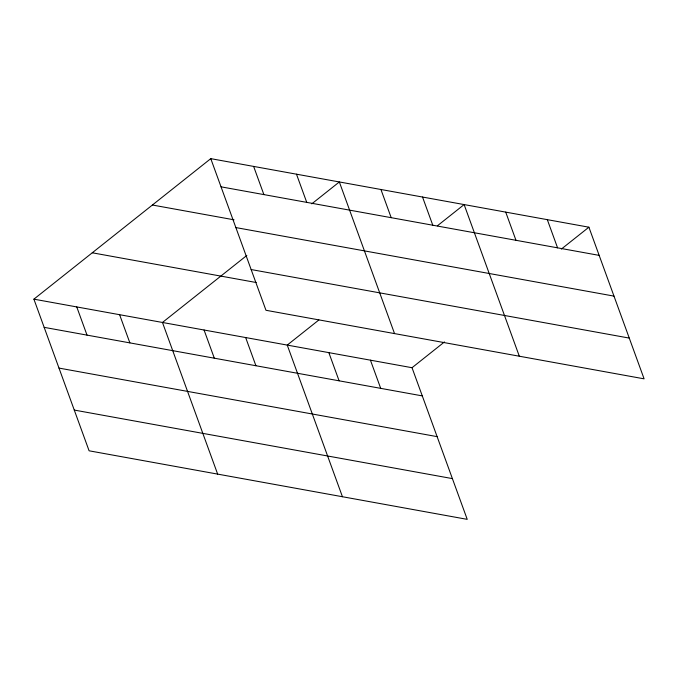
<?xml version="1.0" encoding="UTF-8"?>
<svg xmlns="http://www.w3.org/2000/svg" width="678" height="678" viewBox="0 0 678 678"><rect width="100%" height="100%" fill="white"/><g stroke="black" fill="none" stroke-linecap="round" stroke-linejoin="round"><path stroke-width="1.02" d="M33.9 299.159L412.029 367.713L467.227 519.356L89.098 450.802L33.9 299.159L210.773 158.644L588.902 227.198L644.1 378.841L265.971 310.287L210.773 158.644M246.843 255.436L162.466 322.465L217.655 474.108M311.778 203.849L339.339 181.95L394.537 333.593M318.863 319.974L287.243 345.085L342.441 496.737M437.369 225.825L464.125 204.57L519.314 356.221M412.029 367.713L444.454 341.949M561.342 249.089L588.902 227.198M221.036 186.831L599.166 255.377M152.406 205.019L234.037 219.816M235.859 227.571L613.988 296.116M251.14 269.547L629.269 338.093M92.267 252.792L256.191 282.506M44.155 327.347L422.284 395.893M58.986 368.086L437.115 436.632M74.266 410.063L452.395 478.609M547.315 219.655L557.57 247.834M505.72 212.112L515.975 240.3M422.53 197.035L432.784 225.215M380.934 189.493L391.189 217.672M370.434 360.171L380.697 388.35M296.489 174.187L306.744 202.366M328.838 352.628L339.102 380.816M253.631 166.415L263.886 194.594M245.656 337.551L255.911 365.73M204.061 330.008L214.316 358.187M119.608 314.702L129.871 342.882M76.758 306.931L87.013 335.11"/></g></svg>
